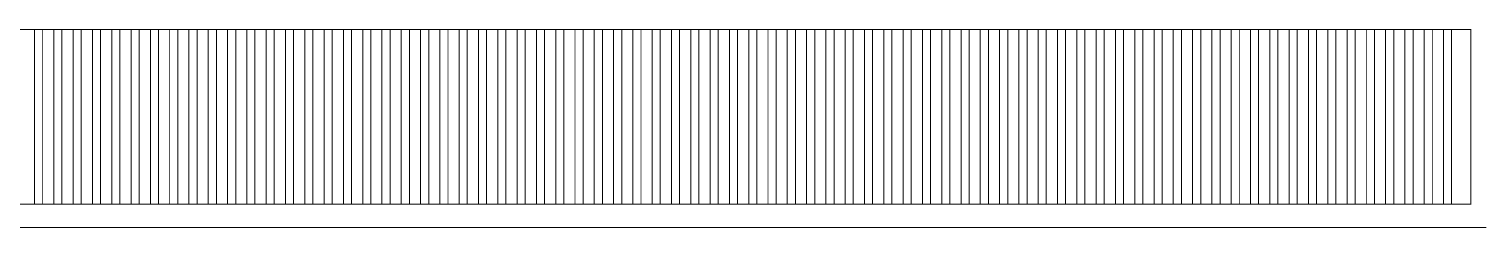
# Model space of a CAD drawing. Header units: millimetres. Extents: x 25.4 to 95, y 25.4 to 75.4.
# Drawn here: x 44.08 to 62.84, y 25.4 to 27.97 of the extents above; entities that cross this region are included whole.
import ezdxf

# ---------------------------------------------------------------- set-up
doc = ezdxf.new("R2010")
doc.units = ezdxf.units.MM
for name, color, linetype in [('Mechanical14', 56, 'Continuous'), ('Mechanical15', 56, 'Continuous'), ('Mechanical5', 56, 'Continuous')]:
    doc.layers.add(name, color=color, linetype=linetype)

msp = doc.modelspace()

# ---------------------------------------------------------------- linework, layer by layer
at = {"layer": 'Mechanical14', "const_width": 0.0127}
for points in [[(44.148, 25.704), (44.148, 27.964)], [(44.148, 27.964), (44.503, 27.964)], [(44.503, 25.704), (44.503, 27.964)], [(44.648, 25.704), (44.648, 27.964)], [(44.648, 27.964), (45.003, 27.964)], [(45.003, 25.704), (45.003, 27.964)], [(45.148, 25.704), (45.148, 27.964)], [(45.148, 27.964), (45.503, 27.964)], [(45.503, 25.704), (45.503, 27.964)], [(45.648, 25.704), (45.648, 27.964)], [(45.648, 27.964), (46.003, 27.964)], [(46.003, 25.704), (46.003, 27.964)], [(46.148, 25.704), (46.148, 27.964)], [(46.148, 27.964), (46.503, 27.964)], [(46.503, 25.704), (46.503, 27.964)], [(46.648, 25.704), (46.648, 27.964)], [(46.648, 27.964), (47.003, 27.964)], [(47.003, 25.704), (47.003, 27.964)], [(47.148, 25.704), (47.148, 27.964)], [(47.148, 27.964), (47.503, 27.964)], [(47.503, 25.704), (47.503, 27.964)], [(47.648, 25.704), (47.648, 27.964)], [(47.648, 27.964), (48.003, 27.964)], [(48.003, 25.704), (48.003, 27.964)], [(48.148, 25.704), (48.148, 27.964)], [(48.148, 27.964), (48.503, 27.964)], [(48.503, 25.704), (48.503, 27.964)], [(48.648, 25.704), (48.648, 27.964)], [(48.648, 27.964), (49.003, 27.964)], [(49.003, 25.704), (49.003, 27.964)], [(49.148, 25.704), (49.148, 27.964)], [(49.148, 27.964), (49.503, 27.964)], [(49.503, 25.704), (49.503, 27.964)], [(49.648, 25.704), (49.648, 27.964)], [(49.648, 27.964), (50.003, 27.964)], [(50.003, 25.704), (50.003, 27.964)], [(50.148, 25.704), (50.148, 27.964)], [(50.148, 27.964), (50.503, 27.964)], [(50.503, 25.704), (50.503, 27.964)], [(50.648, 25.704), (50.648, 27.964)], [(50.648, 27.964), (51.003, 27.964)], [(51.003, 25.704), (51.003, 27.964)], [(51.148, 25.704), (51.148, 27.964)], [(51.148, 27.964), (51.503, 27.964)], [(51.503, 25.704), (51.503, 27.964)], [(51.648, 25.704), (51.648, 27.964)], [(51.648, 27.964), (52.003, 27.964)], [(52.003, 25.704), (52.003, 27.964)], [(52.148, 25.704), (52.148, 27.964)], [(52.148, 27.964), (52.503, 27.964)], [(52.503, 25.704), (52.503, 27.964)], [(52.648, 25.704), (52.648, 27.964)], [(52.648, 27.964), (53.003, 27.964)], [(53.003, 25.704), (53.003, 27.964)], [(53.148, 25.704), (53.148, 27.964)], [(53.148, 27.964), (53.503, 27.964)], [(53.503, 25.704), (53.503, 27.964)], [(53.648, 25.704), (53.648, 27.964)], [(53.648, 27.964), (54.003, 27.964)], [(54.003, 25.704), (54.003, 27.964)], [(54.148, 25.704), (54.148, 27.964)], [(54.148, 27.964), (54.503, 27.964)], [(54.503, 25.704), (54.503, 27.964)], [(54.648, 25.704), (54.648, 27.964)], [(54.648, 27.964), (55.003, 27.964)], [(55.003, 25.704), (55.003, 27.964)], [(55.148, 25.704), (55.148, 27.964)], [(55.148, 27.964), (55.503, 27.964)], [(55.503, 25.704), (55.503, 27.964)], [(55.648, 25.704), (55.648, 27.964)], [(55.648, 27.964), (56.003, 27.964)], [(56.003, 25.704), (56.003, 27.964)], [(56.148, 25.704), (56.148, 27.964)], [(56.148, 27.964), (56.503, 27.964)], [(56.503, 25.704), (56.503, 27.964)], [(56.648, 25.704), (56.648, 27.964)], [(56.648, 27.964), (57.003, 27.964)], [(57.003, 25.704), (57.003, 27.964)], [(57.148, 25.704), (57.148, 27.964)], [(57.148, 27.964), (57.503, 27.964)], [(57.503, 25.704), (57.503, 27.964)], [(57.648, 25.704), (57.648, 27.964)], [(57.648, 27.964), (58.003, 27.964)], [(58.003, 25.704), (58.003, 27.964)], [(58.148, 25.704), (58.148, 27.964)], [(58.148, 27.964), (58.503, 27.964)], [(58.503, 25.704), (58.503, 27.964)], [(58.648, 25.704), (58.648, 27.964)], [(58.648, 27.964), (59.003, 27.964)], [(59.003, 25.704), (59.003, 27.964)], [(59.148, 25.704), (59.148, 27.964)], [(59.148, 27.964), (59.503, 27.964)], [(59.503, 25.704), (59.503, 27.964)], [(59.648, 25.704), (59.648, 27.964)], [(59.648, 27.964), (60.003, 27.964)], [(60.003, 25.704), (60.003, 27.964)], [(60.148, 25.704), (60.148, 27.964)], [(60.148, 27.964), (60.503, 27.964)], [(60.503, 25.704), (60.503, 27.964)], [(60.648, 25.704), (60.648, 27.964)], [(60.648, 27.964), (61.003, 27.964)], [(61.003, 25.704), (61.003, 27.964)], [(61.148, 25.704), (61.148, 27.964)], [(61.148, 27.964), (61.503, 27.964)], [(61.503, 25.704), (61.503, 27.964)], [(61.648, 25.704), (61.648, 27.964)], [(61.648, 27.964), (62.003, 27.964)], [(62.003, 25.704), (62.003, 27.964)], [(62.148, 25.704), (62.148, 27.964)], [(62.148, 27.964), (62.503, 27.964)], [(62.503, 25.704), (62.503, 27.964)], [(44.148, 25.704), (44.503, 25.704)], [(44.648, 25.704), (45.003, 25.704)], [(45.148, 25.704), (45.503, 25.704)], [(45.648, 25.704), (46.003, 25.704)], [(46.148, 25.704), (46.503, 25.704)], [(46.648, 25.704), (47.003, 25.704)], [(47.148, 25.704), (47.503, 25.704)], [(47.648, 25.704), (48.003, 25.704)], [(48.148, 25.704), (48.503, 25.704)], [(48.648, 25.704), (49.003, 25.704)], [(49.148, 25.704), (49.503, 25.704)], [(49.648, 25.704), (50.003, 25.704)], [(50.148, 25.704), (50.503, 25.704)], [(50.648, 25.704), (51.003, 25.704)], [(51.148, 25.704), (51.503, 25.704)], [(51.648, 25.704), (52.003, 25.704)], [(52.148, 25.704), (52.503, 25.704)], [(52.648, 25.704), (53.003, 25.704)], [(53.148, 25.704), (53.503, 25.704)], [(53.648, 25.704), (54.003, 25.704)], [(54.148, 25.704), (54.503, 25.704)], [(54.648, 25.704), (55.003, 25.704)], [(55.148, 25.704), (55.503, 25.704)], [(55.648, 25.704), (56.003, 25.704)], [(56.148, 25.704), (56.503, 25.704)], [(56.648, 25.704), (57.003, 25.704)], [(57.148, 25.704), (57.503, 25.704)], [(57.648, 25.704), (58.003, 25.704)], [(58.148, 25.704), (58.503, 25.704)], [(58.648, 25.704), (59.003, 25.704)], [(59.148, 25.704), (59.503, 25.704)], [(59.648, 25.704), (60.003, 25.704)], [(60.148, 25.704), (60.503, 25.704)], [(60.648, 25.704), (61.003, 25.704)], [(61.148, 25.704), (61.503, 25.704)], [(61.648, 25.704), (62.003, 25.704)], [(62.148, 25.704), (62.503, 25.704)]]:
    msp.add_lwpolyline(points, dxfattribs=at)
at = {"layer": 'Mechanical14', "const_width": 0.00635}
for points in [[(44.145, 27.964, 1), (44.151, 27.964, 1)], [(44.145, 27.964, 1), (44.151, 27.964, 1)], [(44.5, 27.964, 1), (44.507, 27.964, 1)], [(44.5, 27.964, 1), (44.507, 27.964, 1)], [(44.645, 27.964, 1), (44.651, 27.964, 1)], [(44.645, 27.964, 1), (44.651, 27.964, 1)], [(45, 27.964, 1), (45.007, 27.964, 1)], [(45, 27.964, 1), (45.007, 27.964, 1)], [(45.145, 27.964, 1), (45.151, 27.964, 1)], [(45.145, 27.964, 1), (45.151, 27.964, 1)], [(45.5, 27.964, 1), (45.507, 27.964, 1)], [(45.5, 27.964, 1), (45.507, 27.964, 1)], [(45.645, 27.964, 1), (45.651, 27.964, 1)], [(45.645, 27.964, 1), (45.651, 27.964, 1)], [(46, 27.964, 1), (46.007, 27.964, 1)], [(46, 27.964, 1), (46.007, 27.964, 1)], [(46.145, 27.964, 1), (46.151, 27.964, 1)], [(46.145, 27.964, 1), (46.151, 27.964, 1)], [(46.5, 27.964, 1), (46.507, 27.964, 1)], [(46.5, 27.964, 1), (46.507, 27.964, 1)], [(46.645, 27.964, 1), (46.651, 27.964, 1)], [(46.645, 27.964, 1), (46.651, 27.964, 1)], [(47, 27.964, 1), (47.007, 27.964, 1)], [(47, 27.964, 1), (47.007, 27.964, 1)], [(47.145, 27.964, 1), (47.151, 27.964, 1)], [(47.145, 27.964, 1), (47.151, 27.964, 1)], [(47.5, 27.964, 1), (47.507, 27.964, 1)], [(47.5, 27.964, 1), (47.507, 27.964, 1)], [(47.645, 27.964, 1), (47.651, 27.964, 1)], [(47.645, 27.964, 1), (47.651, 27.964, 1)], [(48, 27.964, 1), (48.007, 27.964, 1)], [(48, 27.964, 1), (48.007, 27.964, 1)], [(48.145, 27.964, 1), (48.151, 27.964, 1)], [(48.145, 27.964, 1), (48.151, 27.964, 1)], [(48.5, 27.964, 1), (48.507, 27.964, 1)], [(48.5, 27.964, 1), (48.507, 27.964, 1)], [(48.645, 27.964, 1), (48.651, 27.964, 1)], [(48.645, 27.964, 1), (48.651, 27.964, 1)], [(49, 27.964, 1), (49.007, 27.964, 1)], [(49, 27.964, 1), (49.007, 27.964, 1)], [(49.145, 27.964, 1), (49.151, 27.964, 1)], [(49.145, 27.964, 1), (49.151, 27.964, 1)], [(49.5, 27.964, 1), (49.507, 27.964, 1)], [(49.5, 27.964, 1), (49.507, 27.964, 1)], [(49.645, 27.964, 1), (49.651, 27.964, 1)], [(49.645, 27.964, 1), (49.651, 27.964, 1)], [(50, 27.964, 1), (50.007, 27.964, 1)], [(50, 27.964, 1), (50.007, 27.964, 1)], [(50.145, 27.964, 1), (50.151, 27.964, 1)], [(50.145, 27.964, 1), (50.151, 27.964, 1)], [(50.5, 27.964, 1), (50.507, 27.964, 1)], [(50.5, 27.964, 1), (50.507, 27.964, 1)], [(50.645, 27.964, 1), (50.651, 27.964, 1)], [(50.645, 27.964, 1), (50.651, 27.964, 1)], [(51, 27.964, 1), (51.007, 27.964, 1)], [(51, 27.964, 1), (51.007, 27.964, 1)], [(51.145, 27.964, 1), (51.151, 27.964, 1)], [(51.145, 27.964, 1), (51.151, 27.964, 1)], [(51.5, 27.964, 1), (51.507, 27.964, 1)], [(51.5, 27.964, 1), (51.507, 27.964, 1)], [(51.645, 27.964, 1), (51.651, 27.964, 1)], [(51.645, 27.964, 1), (51.651, 27.964, 1)], [(52, 27.964, 1), (52.007, 27.964, 1)], [(52, 27.964, 1), (52.007, 27.964, 1)], [(52.145, 27.964, 1), (52.151, 27.964, 1)], [(52.145, 27.964, 1), (52.151, 27.964, 1)], [(52.5, 27.964, 1), (52.507, 27.964, 1)], [(52.5, 27.964, 1), (52.507, 27.964, 1)], [(52.645, 27.964, 1), (52.651, 27.964, 1)], [(52.645, 27.964, 1), (52.651, 27.964, 1)], [(53, 27.964, 1), (53.007, 27.964, 1)], [(53, 27.964, 1), (53.007, 27.964, 1)], [(53.145, 27.964, 1), (53.151, 27.964, 1)], [(53.145, 27.964, 1), (53.151, 27.964, 1)], [(53.5, 27.964, 1), (53.507, 27.964, 1)], [(53.5, 27.964, 1), (53.507, 27.964, 1)], [(53.645, 27.964, 1), (53.651, 27.964, 1)], [(53.645, 27.964, 1), (53.651, 27.964, 1)], [(54, 27.964, 1), (54.007, 27.964, 1)], [(54, 27.964, 1), (54.007, 27.964, 1)], [(54.145, 27.964, 1), (54.151, 27.964, 1)], [(54.145, 27.964, 1), (54.151, 27.964, 1)], [(54.5, 27.964, 1), (54.507, 27.964, 1)], [(54.5, 27.964, 1), (54.507, 27.964, 1)], [(54.645, 27.964, 1), (54.651, 27.964, 1)], [(54.645, 27.964, 1), (54.651, 27.964, 1)], [(55, 27.964, 1), (55.007, 27.964, 1)], [(55, 27.964, 1), (55.007, 27.964, 1)], [(55.145, 27.964, 1), (55.151, 27.964, 1)], [(55.145, 27.964, 1), (55.151, 27.964, 1)], [(55.5, 27.964, 1), (55.507, 27.964, 1)], [(55.5, 27.964, 1), (55.507, 27.964, 1)], [(55.645, 27.964, 1), (55.651, 27.964, 1)], [(55.645, 27.964, 1), (55.651, 27.964, 1)], [(56, 27.964, 1), (56.007, 27.964, 1)], [(56, 27.964, 1), (56.007, 27.964, 1)], [(56.145, 27.964, 1), (56.151, 27.964, 1)], [(56.145, 27.964, 1), (56.151, 27.964, 1)], [(56.5, 27.964, 1), (56.507, 27.964, 1)], [(56.5, 27.964, 1), (56.507, 27.964, 1)], [(56.645, 27.964, 1), (56.651, 27.964, 1)], [(56.645, 27.964, 1), (56.651, 27.964, 1)], [(57, 27.964, 1), (57.007, 27.964, 1)], [(57, 27.964, 1), (57.007, 27.964, 1)], [(57.145, 27.964, 1), (57.151, 27.964, 1)], [(57.145, 27.964, 1), (57.151, 27.964, 1)], [(57.5, 27.964, 1), (57.507, 27.964, 1)], [(57.5, 27.964, 1), (57.507, 27.964, 1)], [(57.645, 27.964, 1), (57.651, 27.964, 1)], [(57.645, 27.964, 1), (57.651, 27.964, 1)], [(58, 27.964, 1), (58.007, 27.964, 1)], [(58, 27.964, 1), (58.007, 27.964, 1)], [(58.145, 27.964, 1), (58.151, 27.964, 1)], [(58.145, 27.964, 1), (58.151, 27.964, 1)], [(58.5, 27.964, 1), (58.507, 27.964, 1)], [(58.5, 27.964, 1), (58.507, 27.964, 1)], [(58.645, 27.964, 1), (58.651, 27.964, 1)], [(58.645, 27.964, 1), (58.651, 27.964, 1)], [(59, 27.964, 1), (59.007, 27.964, 1)], [(59, 27.964, 1), (59.007, 27.964, 1)], [(59.145, 27.964, 1), (59.151, 27.964, 1)], [(59.145, 27.964, 1), (59.151, 27.964, 1)], [(59.5, 27.964, 1), (59.507, 27.964, 1)], [(59.5, 27.964, 1), (59.507, 27.964, 1)], [(59.645, 27.964, 1), (59.651, 27.964, 1)], [(59.645, 27.964, 1), (59.651, 27.964, 1)], [(60, 27.964, 1), (60.007, 27.964, 1)], [(60, 27.964, 1), (60.007, 27.964, 1)], [(60.145, 27.964, 1), (60.151, 27.964, 1)], [(60.145, 27.964, 1), (60.151, 27.964, 1)], [(60.5, 27.964, 1), (60.507, 27.964, 1)], [(60.5, 27.964, 1), (60.507, 27.964, 1)], [(60.645, 27.964, 1), (60.651, 27.964, 1)], [(60.645, 27.964, 1), (60.651, 27.964, 1)], [(61, 27.964, 1), (61.007, 27.964, 1)], [(61, 27.964, 1), (61.007, 27.964, 1)], [(61.145, 27.964, 1), (61.151, 27.964, 1)], [(61.145, 27.964, 1), (61.151, 27.964, 1)], [(61.5, 27.964, 1), (61.507, 27.964, 1)], [(61.5, 27.964, 1), (61.507, 27.964, 1)], [(61.645, 27.964, 1), (61.651, 27.964, 1)], [(61.645, 27.964, 1), (61.651, 27.964, 1)], [(62, 27.964, 1), (62.007, 27.964, 1)], [(62, 27.964, 1), (62.007, 27.964, 1)], [(62.145, 27.964, 1), (62.151, 27.964, 1)], [(62.145, 27.964, 1), (62.151, 27.964, 1)], [(62.5, 27.964, 1), (62.507, 27.964, 1)], [(62.5, 27.964, 1), (62.507, 27.964, 1)], [(44.145, 25.704, 1), (44.151, 25.704, 1)], [(44.145, 25.704, 1), (44.151, 25.704, 1)], [(44.5, 25.704, 1), (44.507, 25.704, 1)], [(44.5, 25.704, 1), (44.507, 25.704, 1)], [(44.645, 25.704, 1), (44.651, 25.704, 1)], [(44.645, 25.704, 1), (44.651, 25.704, 1)], [(45, 25.704, 1), (45.007, 25.704, 1)], [(45, 25.704, 1), (45.007, 25.704, 1)], [(45.145, 25.704, 1), (45.151, 25.704, 1)], [(45.145, 25.704, 1), (45.151, 25.704, 1)], [(45.5, 25.704, 1), (45.507, 25.704, 1)], [(45.5, 25.704, 1), (45.507, 25.704, 1)], [(45.645, 25.704, 1), (45.651, 25.704, 1)], [(45.645, 25.704, 1), (45.651, 25.704, 1)], [(46, 25.704, 1), (46.007, 25.704, 1)], [(46, 25.704, 1), (46.007, 25.704, 1)], [(46.145, 25.704, 1), (46.151, 25.704, 1)], [(46.145, 25.704, 1), (46.151, 25.704, 1)], [(46.5, 25.704, 1), (46.507, 25.704, 1)], [(46.5, 25.704, 1), (46.507, 25.704, 1)], [(46.645, 25.704, 1), (46.651, 25.704, 1)], [(46.645, 25.704, 1), (46.651, 25.704, 1)], [(47, 25.704, 1), (47.007, 25.704, 1)], [(47, 25.704, 1), (47.007, 25.704, 1)], [(47.145, 25.704, 1), (47.151, 25.704, 1)], [(47.145, 25.704, 1), (47.151, 25.704, 1)], [(47.5, 25.704, 1), (47.507, 25.704, 1)], [(47.5, 25.704, 1), (47.507, 25.704, 1)], [(47.645, 25.704, 1), (47.651, 25.704, 1)], [(47.645, 25.704, 1), (47.651, 25.704, 1)], [(48, 25.704, 1), (48.007, 25.704, 1)], [(48, 25.704, 1), (48.007, 25.704, 1)], [(48.145, 25.704, 1), (48.151, 25.704, 1)], [(48.145, 25.704, 1), (48.151, 25.704, 1)], [(48.5, 25.704, 1), (48.507, 25.704, 1)], [(48.5, 25.704, 1), (48.507, 25.704, 1)], [(48.645, 25.704, 1), (48.651, 25.704, 1)], [(48.645, 25.704, 1), (48.651, 25.704, 1)], [(49, 25.704, 1), (49.007, 25.704, 1)], [(49, 25.704, 1), (49.007, 25.704, 1)], [(49.145, 25.704, 1), (49.151, 25.704, 1)], [(49.145, 25.704, 1), (49.151, 25.704, 1)], [(49.5, 25.704, 1), (49.507, 25.704, 1)], [(49.5, 25.704, 1), (49.507, 25.704, 1)], [(49.645, 25.704, 1), (49.651, 25.704, 1)], [(49.645, 25.704, 1), (49.651, 25.704, 1)], [(50, 25.704, 1), (50.007, 25.704, 1)], [(50, 25.704, 1), (50.007, 25.704, 1)], [(50.145, 25.704, 1), (50.151, 25.704, 1)], [(50.145, 25.704, 1), (50.151, 25.704, 1)], [(50.5, 25.704, 1), (50.507, 25.704, 1)], [(50.5, 25.704, 1), (50.507, 25.704, 1)], [(50.645, 25.704, 1), (50.651, 25.704, 1)], [(50.645, 25.704, 1), (50.651, 25.704, 1)], [(51, 25.704, 1), (51.007, 25.704, 1)], [(51, 25.704, 1), (51.007, 25.704, 1)], [(51.145, 25.704, 1), (51.151, 25.704, 1)], [(51.145, 25.704, 1), (51.151, 25.704, 1)], [(51.5, 25.704, 1), (51.507, 25.704, 1)], [(51.5, 25.704, 1), (51.507, 25.704, 1)], [(51.645, 25.704, 1), (51.651, 25.704, 1)], [(51.645, 25.704, 1), (51.651, 25.704, 1)], [(52, 25.704, 1), (52.007, 25.704, 1)], [(52, 25.704, 1), (52.007, 25.704, 1)], [(52.145, 25.704, 1), (52.151, 25.704, 1)], [(52.145, 25.704, 1), (52.151, 25.704, 1)], [(52.5, 25.704, 1), (52.507, 25.704, 1)], [(52.5, 25.704, 1), (52.507, 25.704, 1)], [(52.645, 25.704, 1), (52.651, 25.704, 1)], [(52.645, 25.704, 1), (52.651, 25.704, 1)], [(53, 25.704, 1), (53.007, 25.704, 1)], [(53, 25.704, 1), (53.007, 25.704, 1)], [(53.145, 25.704, 1), (53.151, 25.704, 1)], [(53.145, 25.704, 1), (53.151, 25.704, 1)], [(53.5, 25.704, 1), (53.507, 25.704, 1)], [(53.5, 25.704, 1), (53.507, 25.704, 1)], [(53.645, 25.704, 1), (53.651, 25.704, 1)], [(53.645, 25.704, 1), (53.651, 25.704, 1)], [(54, 25.704, 1), (54.007, 25.704, 1)], [(54, 25.704, 1), (54.007, 25.704, 1)], [(54.145, 25.704, 1), (54.151, 25.704, 1)], [(54.145, 25.704, 1), (54.151, 25.704, 1)], [(54.5, 25.704, 1), (54.507, 25.704, 1)], [(54.5, 25.704, 1), (54.507, 25.704, 1)], [(54.645, 25.704, 1), (54.651, 25.704, 1)], [(54.645, 25.704, 1), (54.651, 25.704, 1)], [(55, 25.704, 1), (55.007, 25.704, 1)], [(55, 25.704, 1), (55.007, 25.704, 1)], [(55.145, 25.704, 1), (55.151, 25.704, 1)], [(55.145, 25.704, 1), (55.151, 25.704, 1)], [(55.5, 25.704, 1), (55.507, 25.704, 1)], [(55.5, 25.704, 1), (55.507, 25.704, 1)], [(55.645, 25.704, 1), (55.651, 25.704, 1)], [(55.645, 25.704, 1), (55.651, 25.704, 1)], [(56, 25.704, 1), (56.007, 25.704, 1)], [(56, 25.704, 1), (56.007, 25.704, 1)], [(56.145, 25.704, 1), (56.151, 25.704, 1)], [(56.145, 25.704, 1), (56.151, 25.704, 1)], [(56.5, 25.704, 1), (56.507, 25.704, 1)], [(56.5, 25.704, 1), (56.507, 25.704, 1)], [(56.645, 25.704, 1), (56.651, 25.704, 1)], [(56.645, 25.704, 1), (56.651, 25.704, 1)], [(57, 25.704, 1), (57.007, 25.704, 1)], [(57, 25.704, 1), (57.007, 25.704, 1)], [(57.145, 25.704, 1), (57.151, 25.704, 1)], [(57.145, 25.704, 1), (57.151, 25.704, 1)], [(57.5, 25.704, 1), (57.507, 25.704, 1)], [(57.5, 25.704, 1), (57.507, 25.704, 1)], [(57.645, 25.704, 1), (57.651, 25.704, 1)], [(57.645, 25.704, 1), (57.651, 25.704, 1)], [(58, 25.704, 1), (58.007, 25.704, 1)], [(58, 25.704, 1), (58.007, 25.704, 1)], [(58.145, 25.704, 1), (58.151, 25.704, 1)], [(58.145, 25.704, 1), (58.151, 25.704, 1)], [(58.5, 25.704, 1), (58.507, 25.704, 1)], [(58.5, 25.704, 1), (58.507, 25.704, 1)], [(58.645, 25.704, 1), (58.651, 25.704, 1)], [(58.645, 25.704, 1), (58.651, 25.704, 1)], [(59, 25.704, 1), (59.007, 25.704, 1)], [(59, 25.704, 1), (59.007, 25.704, 1)], [(59.145, 25.704, 1), (59.151, 25.704, 1)], [(59.145, 25.704, 1), (59.151, 25.704, 1)], [(59.5, 25.704, 1), (59.507, 25.704, 1)], [(59.5, 25.704, 1), (59.507, 25.704, 1)], [(59.645, 25.704, 1), (59.651, 25.704, 1)], [(59.645, 25.704, 1), (59.651, 25.704, 1)], [(60, 25.704, 1), (60.007, 25.704, 1)], [(60, 25.704, 1), (60.007, 25.704, 1)], [(60.145, 25.704, 1), (60.151, 25.704, 1)], [(60.145, 25.704, 1), (60.151, 25.704, 1)], [(60.5, 25.704, 1), (60.507, 25.704, 1)], [(60.5, 25.704, 1), (60.507, 25.704, 1)], [(60.645, 25.704, 1), (60.651, 25.704, 1)], [(60.645, 25.704, 1), (60.651, 25.704, 1)], [(61, 25.704, 1), (61.007, 25.704, 1)], [(61, 25.704, 1), (61.007, 25.704, 1)], [(61.145, 25.704, 1), (61.151, 25.704, 1)], [(61.145, 25.704, 1), (61.151, 25.704, 1)], [(61.5, 25.704, 1), (61.507, 25.704, 1)], [(61.5, 25.704, 1), (61.507, 25.704, 1)], [(61.645, 25.704, 1), (61.651, 25.704, 1)], [(61.645, 25.704, 1), (61.651, 25.704, 1)], [(62, 25.704, 1), (62.007, 25.704, 1)], [(62, 25.704, 1), (62.007, 25.704, 1)], [(62.145, 25.704, 1), (62.151, 25.704, 1)], [(62.145, 25.704, 1), (62.151, 25.704, 1)], [(62.5, 25.704, 1), (62.507, 25.704, 1)], [(62.5, 25.704, 1), (62.507, 25.704, 1)]]:
    msp.add_lwpolyline(points, format="xyb", close=True, dxfattribs=at)
at = {"layer": 'Mechanical15', "const_width": 0.0127}
for points in [[(43.898, 27.964), (44.253, 27.964)], [(44.253, 25.704), (44.253, 27.964)], [(44.398, 27.964), (44.753, 27.964)], [(44.398, 25.704), (44.398, 27.964)], [(44.753, 25.704), (44.753, 27.964)], [(44.898, 27.964), (45.253, 27.964)], [(44.898, 25.704), (44.898, 27.964)], [(45.253, 25.704), (45.253, 27.964)], [(45.398, 27.964), (45.753, 27.964)], [(45.398, 25.704), (45.398, 27.964)], [(45.753, 25.704), (45.753, 27.964)], [(45.898, 27.964), (46.253, 27.964)], [(45.898, 25.704), (45.898, 27.964)], [(46.253, 25.704), (46.253, 27.964)], [(46.398, 27.964), (46.753, 27.964)], [(46.398, 25.704), (46.398, 27.964)], [(46.753, 25.704), (46.753, 27.964)], [(46.898, 27.964), (47.253, 27.964)], [(46.898, 25.704), (46.898, 27.964)], [(47.253, 25.704), (47.253, 27.964)], [(47.398, 27.964), (47.753, 27.964)], [(47.398, 25.704), (47.398, 27.964)], [(47.753, 25.704), (47.753, 27.964)], [(47.898, 27.964), (48.253, 27.964)], [(47.898, 25.704), (47.898, 27.964)], [(48.253, 25.704), (48.253, 27.964)], [(48.398, 27.964), (48.753, 27.964)], [(48.398, 25.704), (48.398, 27.964)], [(48.753, 25.704), (48.753, 27.964)], [(48.898, 27.964), (49.253, 27.964)], [(48.898, 25.704), (48.898, 27.964)], [(49.253, 25.704), (49.253, 27.964)], [(49.398, 27.964), (49.753, 27.964)], [(49.398, 25.704), (49.398, 27.964)], [(49.753, 25.704), (49.753, 27.964)], [(49.898, 27.964), (50.253, 27.964)], [(49.898, 25.704), (49.898, 27.964)], [(50.253, 25.704), (50.253, 27.964)], [(50.398, 27.964), (50.753, 27.964)], [(50.398, 25.704), (50.398, 27.964)], [(50.753, 25.704), (50.753, 27.964)], [(50.898, 27.964), (51.253, 27.964)], [(50.898, 25.704), (50.898, 27.964)], [(51.253, 25.704), (51.253, 27.964)], [(51.398, 27.964), (51.753, 27.964)], [(51.398, 25.704), (51.398, 27.964)], [(51.753, 25.704), (51.753, 27.964)], [(51.898, 27.964), (52.253, 27.964)], [(51.898, 25.704), (51.898, 27.964)], [(52.253, 25.704), (52.253, 27.964)], [(52.398, 27.964), (52.753, 27.964)], [(52.398, 25.704), (52.398, 27.964)], [(52.753, 25.704), (52.753, 27.964)], [(52.898, 27.964), (53.253, 27.964)], [(52.898, 25.704), (52.898, 27.964)], [(53.253, 25.704), (53.253, 27.964)], [(53.398, 27.964), (53.753, 27.964)], [(53.398, 25.704), (53.398, 27.964)], [(53.753, 25.704), (53.753, 27.964)], [(53.898, 27.964), (54.253, 27.964)], [(53.898, 25.704), (53.898, 27.964)], [(54.253, 25.704), (54.253, 27.964)], [(54.398, 27.964), (54.753, 27.964)], [(54.398, 25.704), (54.398, 27.964)], [(54.753, 25.704), (54.753, 27.964)], [(54.898, 27.964), (55.253, 27.964)], [(54.898, 25.704), (54.898, 27.964)], [(55.253, 25.704), (55.253, 27.964)], [(55.398, 27.964), (55.753, 27.964)], [(55.398, 25.704), (55.398, 27.964)], [(55.753, 25.704), (55.753, 27.964)], [(55.898, 27.964), (56.253, 27.964)], [(55.898, 25.704), (55.898, 27.964)], [(56.253, 25.704), (56.253, 27.964)], [(56.398, 27.964), (56.753, 27.964)], [(56.398, 25.704), (56.398, 27.964)], [(56.753, 25.704), (56.753, 27.964)], [(56.898, 27.964), (57.253, 27.964)], [(56.898, 25.704), (56.898, 27.964)], [(57.253, 25.704), (57.253, 27.964)], [(57.398, 27.964), (57.753, 27.964)], [(57.398, 25.704), (57.398, 27.964)], [(57.753, 25.704), (57.753, 27.964)], [(57.898, 27.964), (58.253, 27.964)], [(57.898, 25.704), (57.898, 27.964)], [(58.253, 25.704), (58.253, 27.964)], [(58.398, 27.964), (58.753, 27.964)], [(58.398, 25.704), (58.398, 27.964)], [(58.753, 25.704), (58.753, 27.964)], [(58.898, 27.964), (59.253, 27.964)], [(58.898, 25.704), (58.898, 27.964)], [(59.253, 25.704), (59.253, 27.964)], [(59.398, 27.964), (59.753, 27.964)], [(59.398, 25.704), (59.398, 27.964)], [(59.753, 25.704), (59.753, 27.964)], [(59.898, 27.964), (60.253, 27.964)], [(59.898, 25.704), (59.898, 27.964)], [(60.253, 25.704), (60.253, 27.964)], [(60.398, 27.964), (60.753, 27.964)], [(60.398, 25.704), (60.398, 27.964)], [(60.753, 25.704), (60.753, 27.964)], [(60.898, 27.964), (61.253, 27.964)], [(60.898, 25.704), (60.898, 27.964)], [(61.253, 25.704), (61.253, 27.964)], [(61.398, 27.964), (61.753, 27.964)], [(61.398, 25.704), (61.398, 27.964)], [(61.753, 25.704), (61.753, 27.964)], [(61.898, 27.964), (62.253, 27.964)], [(61.898, 25.704), (61.898, 27.964)], [(62.253, 25.704), (62.253, 27.964)], [(62.398, 27.964), (62.753, 27.964)], [(62.398, 25.704), (62.398, 27.964)], [(62.753, 25.704), (62.753, 27.964)], [(43.898, 25.704), (44.253, 25.704)], [(44.398, 25.704), (44.753, 25.704)], [(44.898, 25.704), (45.253, 25.704)], [(45.398, 25.704), (45.753, 25.704)], [(45.898, 25.704), (46.253, 25.704)], [(46.398, 25.704), (46.753, 25.704)], [(46.898, 25.704), (47.253, 25.704)], [(47.398, 25.704), (47.753, 25.704)], [(47.898, 25.704), (48.253, 25.704)], [(48.398, 25.704), (48.753, 25.704)], [(48.898, 25.704), (49.253, 25.704)], [(49.398, 25.704), (49.753, 25.704)], [(49.898, 25.704), (50.253, 25.704)], [(50.398, 25.704), (50.753, 25.704)], [(50.898, 25.704), (51.253, 25.704)], [(51.398, 25.704), (51.753, 25.704)], [(51.898, 25.704), (52.253, 25.704)], [(52.398, 25.704), (52.753, 25.704)], [(52.898, 25.704), (53.253, 25.704)], [(53.398, 25.704), (53.753, 25.704)], [(53.898, 25.704), (54.253, 25.704)], [(54.398, 25.704), (54.753, 25.704)], [(54.898, 25.704), (55.253, 25.704)], [(55.398, 25.704), (55.753, 25.704)], [(55.898, 25.704), (56.253, 25.704)], [(56.398, 25.704), (56.753, 25.704)], [(56.898, 25.704), (57.253, 25.704)], [(57.398, 25.704), (57.753, 25.704)], [(57.898, 25.704), (58.253, 25.704)], [(58.398, 25.704), (58.753, 25.704)], [(58.898, 25.704), (59.253, 25.704)], [(59.398, 25.704), (59.753, 25.704)], [(59.898, 25.704), (60.253, 25.704)], [(60.398, 25.704), (60.753, 25.704)], [(60.898, 25.704), (61.253, 25.704)], [(61.398, 25.704), (61.753, 25.704)], [(61.898, 25.704), (62.253, 25.704)], [(62.398, 25.704), (62.753, 25.704)]]:
    msp.add_lwpolyline(points, dxfattribs=at)
at = {"layer": 'Mechanical15', "const_width": 0.00635}
for points in [[(44.25, 27.964, 1), (44.257, 27.964, 1)], [(44.25, 27.964, 1), (44.257, 27.964, 1)], [(44.395, 27.964, 1), (44.401, 27.964, 1)], [(44.395, 27.964, 1), (44.401, 27.964, 1)], [(44.75, 27.964, 1), (44.757, 27.964, 1)], [(44.75, 27.964, 1), (44.757, 27.964, 1)], [(44.895, 27.964, 1), (44.901, 27.964, 1)], [(44.895, 27.964, 1), (44.901, 27.964, 1)], [(45.25, 27.964, 1), (45.257, 27.964, 1)], [(45.25, 27.964, 1), (45.257, 27.964, 1)], [(45.395, 27.964, 1), (45.401, 27.964, 1)], [(45.395, 27.964, 1), (45.401, 27.964, 1)], [(45.75, 27.964, 1), (45.757, 27.964, 1)], [(45.75, 27.964, 1), (45.757, 27.964, 1)], [(45.895, 27.964, 1), (45.901, 27.964, 1)], [(45.895, 27.964, 1), (45.901, 27.964, 1)], [(46.25, 27.964, 1), (46.257, 27.964, 1)], [(46.25, 27.964, 1), (46.257, 27.964, 1)], [(46.395, 27.964, 1), (46.401, 27.964, 1)], [(46.395, 27.964, 1), (46.401, 27.964, 1)], [(46.75, 27.964, 1), (46.757, 27.964, 1)], [(46.75, 27.964, 1), (46.757, 27.964, 1)], [(46.895, 27.964, 1), (46.901, 27.964, 1)], [(46.895, 27.964, 1), (46.901, 27.964, 1)], [(47.25, 27.964, 1), (47.257, 27.964, 1)], [(47.25, 27.964, 1), (47.257, 27.964, 1)], [(47.395, 27.964, 1), (47.401, 27.964, 1)], [(47.395, 27.964, 1), (47.401, 27.964, 1)], [(47.75, 27.964, 1), (47.757, 27.964, 1)], [(47.75, 27.964, 1), (47.757, 27.964, 1)], [(47.895, 27.964, 1), (47.901, 27.964, 1)], [(47.895, 27.964, 1), (47.901, 27.964, 1)], [(48.25, 27.964, 1), (48.257, 27.964, 1)], [(48.25, 27.964, 1), (48.257, 27.964, 1)], [(48.395, 27.964, 1), (48.401, 27.964, 1)], [(48.395, 27.964, 1), (48.401, 27.964, 1)], [(48.75, 27.964, 1), (48.757, 27.964, 1)], [(48.75, 27.964, 1), (48.757, 27.964, 1)], [(48.895, 27.964, 1), (48.901, 27.964, 1)], [(48.895, 27.964, 1), (48.901, 27.964, 1)], [(49.25, 27.964, 1), (49.257, 27.964, 1)], [(49.25, 27.964, 1), (49.257, 27.964, 1)], [(49.395, 27.964, 1), (49.401, 27.964, 1)], [(49.395, 27.964, 1), (49.401, 27.964, 1)], [(49.75, 27.964, 1), (49.757, 27.964, 1)], [(49.75, 27.964, 1), (49.757, 27.964, 1)], [(49.895, 27.964, 1), (49.901, 27.964, 1)], [(49.895, 27.964, 1), (49.901, 27.964, 1)], [(50.25, 27.964, 1), (50.257, 27.964, 1)], [(50.25, 27.964, 1), (50.257, 27.964, 1)], [(50.395, 27.964, 1), (50.401, 27.964, 1)], [(50.395, 27.964, 1), (50.401, 27.964, 1)], [(50.75, 27.964, 1), (50.757, 27.964, 1)], [(50.75, 27.964, 1), (50.757, 27.964, 1)], [(50.895, 27.964, 1), (50.901, 27.964, 1)], [(50.895, 27.964, 1), (50.901, 27.964, 1)], [(51.25, 27.964, 1), (51.257, 27.964, 1)], [(51.25, 27.964, 1), (51.257, 27.964, 1)], [(51.395, 27.964, 1), (51.401, 27.964, 1)], [(51.395, 27.964, 1), (51.401, 27.964, 1)], [(51.75, 27.964, 1), (51.757, 27.964, 1)], [(51.75, 27.964, 1), (51.757, 27.964, 1)], [(51.895, 27.964, 1), (51.901, 27.964, 1)], [(51.895, 27.964, 1), (51.901, 27.964, 1)], [(52.25, 27.964, 1), (52.257, 27.964, 1)], [(52.25, 27.964, 1), (52.257, 27.964, 1)], [(52.395, 27.964, 1), (52.401, 27.964, 1)], [(52.395, 27.964, 1), (52.401, 27.964, 1)], [(52.75, 27.964, 1), (52.757, 27.964, 1)], [(52.75, 27.964, 1), (52.757, 27.964, 1)], [(52.895, 27.964, 1), (52.901, 27.964, 1)], [(52.895, 27.964, 1), (52.901, 27.964, 1)], [(53.25, 27.964, 1), (53.257, 27.964, 1)], [(53.25, 27.964, 1), (53.257, 27.964, 1)], [(53.395, 27.964, 1), (53.401, 27.964, 1)], [(53.395, 27.964, 1), (53.401, 27.964, 1)], [(53.75, 27.964, 1), (53.757, 27.964, 1)], [(53.75, 27.964, 1), (53.757, 27.964, 1)], [(53.895, 27.964, 1), (53.901, 27.964, 1)], [(53.895, 27.964, 1), (53.901, 27.964, 1)], [(54.25, 27.964, 1), (54.257, 27.964, 1)], [(54.25, 27.964, 1), (54.257, 27.964, 1)], [(54.395, 27.964, 1), (54.401, 27.964, 1)], [(54.395, 27.964, 1), (54.401, 27.964, 1)], [(54.75, 27.964, 1), (54.757, 27.964, 1)], [(54.75, 27.964, 1), (54.757, 27.964, 1)], [(54.895, 27.964, 1), (54.901, 27.964, 1)], [(54.895, 27.964, 1), (54.901, 27.964, 1)], [(55.25, 27.964, 1), (55.257, 27.964, 1)], [(55.25, 27.964, 1), (55.257, 27.964, 1)], [(55.395, 27.964, 1), (55.401, 27.964, 1)], [(55.395, 27.964, 1), (55.401, 27.964, 1)], [(55.75, 27.964, 1), (55.757, 27.964, 1)], [(55.75, 27.964, 1), (55.757, 27.964, 1)], [(55.895, 27.964, 1), (55.901, 27.964, 1)], [(55.895, 27.964, 1), (55.901, 27.964, 1)], [(56.25, 27.964, 1), (56.257, 27.964, 1)], [(56.25, 27.964, 1), (56.257, 27.964, 1)], [(56.395, 27.964, 1), (56.401, 27.964, 1)], [(56.395, 27.964, 1), (56.401, 27.964, 1)], [(56.75, 27.964, 1), (56.757, 27.964, 1)], [(56.75, 27.964, 1), (56.757, 27.964, 1)], [(56.895, 27.964, 1), (56.901, 27.964, 1)], [(56.895, 27.964, 1), (56.901, 27.964, 1)], [(57.25, 27.964, 1), (57.257, 27.964, 1)], [(57.25, 27.964, 1), (57.257, 27.964, 1)], [(57.395, 27.964, 1), (57.401, 27.964, 1)], [(57.395, 27.964, 1), (57.401, 27.964, 1)], [(57.75, 27.964, 1), (57.757, 27.964, 1)], [(57.75, 27.964, 1), (57.757, 27.964, 1)], [(57.895, 27.964, 1), (57.901, 27.964, 1)], [(57.895, 27.964, 1), (57.901, 27.964, 1)], [(58.25, 27.964, 1), (58.257, 27.964, 1)], [(58.25, 27.964, 1), (58.257, 27.964, 1)], [(58.395, 27.964, 1), (58.401, 27.964, 1)], [(58.395, 27.964, 1), (58.401, 27.964, 1)], [(58.75, 27.964, 1), (58.757, 27.964, 1)], [(58.75, 27.964, 1), (58.757, 27.964, 1)], [(58.895, 27.964, 1), (58.901, 27.964, 1)], [(58.895, 27.964, 1), (58.901, 27.964, 1)], [(59.25, 27.964, 1), (59.257, 27.964, 1)], [(59.25, 27.964, 1), (59.257, 27.964, 1)], [(59.395, 27.964, 1), (59.401, 27.964, 1)], [(59.395, 27.964, 1), (59.401, 27.964, 1)], [(59.75, 27.964, 1), (59.757, 27.964, 1)], [(59.75, 27.964, 1), (59.757, 27.964, 1)], [(59.895, 27.964, 1), (59.901, 27.964, 1)], [(59.895, 27.964, 1), (59.901, 27.964, 1)], [(60.25, 27.964, 1), (60.257, 27.964, 1)], [(60.25, 27.964, 1), (60.257, 27.964, 1)], [(60.395, 27.964, 1), (60.401, 27.964, 1)], [(60.395, 27.964, 1), (60.401, 27.964, 1)], [(60.75, 27.964, 1), (60.757, 27.964, 1)], [(60.75, 27.964, 1), (60.757, 27.964, 1)], [(60.895, 27.964, 1), (60.901, 27.964, 1)], [(60.895, 27.964, 1), (60.901, 27.964, 1)], [(61.25, 27.964, 1), (61.257, 27.964, 1)], [(61.25, 27.964, 1), (61.257, 27.964, 1)], [(61.395, 27.964, 1), (61.401, 27.964, 1)], [(61.395, 27.964, 1), (61.401, 27.964, 1)], [(61.75, 27.964, 1), (61.757, 27.964, 1)], [(61.75, 27.964, 1), (61.757, 27.964, 1)], [(61.895, 27.964, 1), (61.901, 27.964, 1)], [(61.895, 27.964, 1), (61.901, 27.964, 1)], [(62.25, 27.964, 1), (62.257, 27.964, 1)], [(62.25, 27.964, 1), (62.257, 27.964, 1)], [(62.395, 27.964, 1), (62.401, 27.964, 1)], [(62.395, 27.964, 1), (62.401, 27.964, 1)], [(62.75, 27.964, 1), (62.757, 27.964, 1)], [(62.75, 27.964, 1), (62.757, 27.964, 1)], [(44.25, 25.704, 1), (44.257, 25.704, 1)], [(44.25, 25.704, 1), (44.257, 25.704, 1)], [(44.395, 25.704, 1), (44.401, 25.704, 1)], [(44.395, 25.704, 1), (44.401, 25.704, 1)], [(44.75, 25.704, 1), (44.757, 25.704, 1)], [(44.75, 25.704, 1), (44.757, 25.704, 1)], [(44.895, 25.704, 1), (44.901, 25.704, 1)], [(44.895, 25.704, 1), (44.901, 25.704, 1)], [(45.25, 25.704, 1), (45.257, 25.704, 1)], [(45.25, 25.704, 1), (45.257, 25.704, 1)], [(45.395, 25.704, 1), (45.401, 25.704, 1)], [(45.395, 25.704, 1), (45.401, 25.704, 1)], [(45.75, 25.704, 1), (45.757, 25.704, 1)], [(45.75, 25.704, 1), (45.757, 25.704, 1)], [(45.895, 25.704, 1), (45.901, 25.704, 1)], [(45.895, 25.704, 1), (45.901, 25.704, 1)], [(46.25, 25.704, 1), (46.257, 25.704, 1)], [(46.25, 25.704, 1), (46.257, 25.704, 1)], [(46.395, 25.704, 1), (46.401, 25.704, 1)], [(46.395, 25.704, 1), (46.401, 25.704, 1)], [(46.75, 25.704, 1), (46.757, 25.704, 1)], [(46.75, 25.704, 1), (46.757, 25.704, 1)], [(46.895, 25.704, 1), (46.901, 25.704, 1)], [(46.895, 25.704, 1), (46.901, 25.704, 1)], [(47.25, 25.704, 1), (47.257, 25.704, 1)], [(47.25, 25.704, 1), (47.257, 25.704, 1)], [(47.395, 25.704, 1), (47.401, 25.704, 1)], [(47.395, 25.704, 1), (47.401, 25.704, 1)], [(47.75, 25.704, 1), (47.757, 25.704, 1)], [(47.75, 25.704, 1), (47.757, 25.704, 1)], [(47.895, 25.704, 1), (47.901, 25.704, 1)], [(47.895, 25.704, 1), (47.901, 25.704, 1)], [(48.25, 25.704, 1), (48.257, 25.704, 1)], [(48.25, 25.704, 1), (48.257, 25.704, 1)], [(48.395, 25.704, 1), (48.401, 25.704, 1)], [(48.395, 25.704, 1), (48.401, 25.704, 1)], [(48.75, 25.704, 1), (48.757, 25.704, 1)], [(48.75, 25.704, 1), (48.757, 25.704, 1)], [(48.895, 25.704, 1), (48.901, 25.704, 1)], [(48.895, 25.704, 1), (48.901, 25.704, 1)], [(49.25, 25.704, 1), (49.257, 25.704, 1)], [(49.25, 25.704, 1), (49.257, 25.704, 1)], [(49.395, 25.704, 1), (49.401, 25.704, 1)], [(49.395, 25.704, 1), (49.401, 25.704, 1)], [(49.75, 25.704, 1), (49.757, 25.704, 1)], [(49.75, 25.704, 1), (49.757, 25.704, 1)], [(49.895, 25.704, 1), (49.901, 25.704, 1)], [(49.895, 25.704, 1), (49.901, 25.704, 1)], [(50.25, 25.704, 1), (50.257, 25.704, 1)], [(50.25, 25.704, 1), (50.257, 25.704, 1)], [(50.395, 25.704, 1), (50.401, 25.704, 1)], [(50.395, 25.704, 1), (50.401, 25.704, 1)], [(50.75, 25.704, 1), (50.757, 25.704, 1)], [(50.75, 25.704, 1), (50.757, 25.704, 1)], [(50.895, 25.704, 1), (50.901, 25.704, 1)], [(50.895, 25.704, 1), (50.901, 25.704, 1)], [(51.25, 25.704, 1), (51.257, 25.704, 1)], [(51.25, 25.704, 1), (51.257, 25.704, 1)], [(51.395, 25.704, 1), (51.401, 25.704, 1)], [(51.395, 25.704, 1), (51.401, 25.704, 1)], [(51.75, 25.704, 1), (51.757, 25.704, 1)], [(51.75, 25.704, 1), (51.757, 25.704, 1)], [(51.895, 25.704, 1), (51.901, 25.704, 1)], [(51.895, 25.704, 1), (51.901, 25.704, 1)], [(52.25, 25.704, 1), (52.257, 25.704, 1)], [(52.25, 25.704, 1), (52.257, 25.704, 1)], [(52.395, 25.704, 1), (52.401, 25.704, 1)], [(52.395, 25.704, 1), (52.401, 25.704, 1)], [(52.75, 25.704, 1), (52.757, 25.704, 1)], [(52.75, 25.704, 1), (52.757, 25.704, 1)], [(52.895, 25.704, 1), (52.901, 25.704, 1)], [(52.895, 25.704, 1), (52.901, 25.704, 1)], [(53.25, 25.704, 1), (53.257, 25.704, 1)], [(53.25, 25.704, 1), (53.257, 25.704, 1)], [(53.395, 25.704, 1), (53.401, 25.704, 1)], [(53.395, 25.704, 1), (53.401, 25.704, 1)], [(53.75, 25.704, 1), (53.757, 25.704, 1)], [(53.75, 25.704, 1), (53.757, 25.704, 1)], [(53.895, 25.704, 1), (53.901, 25.704, 1)], [(53.895, 25.704, 1), (53.901, 25.704, 1)], [(54.25, 25.704, 1), (54.257, 25.704, 1)], [(54.25, 25.704, 1), (54.257, 25.704, 1)], [(54.395, 25.704, 1), (54.401, 25.704, 1)], [(54.395, 25.704, 1), (54.401, 25.704, 1)], [(54.75, 25.704, 1), (54.757, 25.704, 1)], [(54.75, 25.704, 1), (54.757, 25.704, 1)], [(54.895, 25.704, 1), (54.901, 25.704, 1)], [(54.895, 25.704, 1), (54.901, 25.704, 1)], [(55.25, 25.704, 1), (55.257, 25.704, 1)], [(55.25, 25.704, 1), (55.257, 25.704, 1)], [(55.395, 25.704, 1), (55.401, 25.704, 1)], [(55.395, 25.704, 1), (55.401, 25.704, 1)], [(55.75, 25.704, 1), (55.757, 25.704, 1)], [(55.75, 25.704, 1), (55.757, 25.704, 1)], [(55.895, 25.704, 1), (55.901, 25.704, 1)], [(55.895, 25.704, 1), (55.901, 25.704, 1)], [(56.25, 25.704, 1), (56.257, 25.704, 1)], [(56.25, 25.704, 1), (56.257, 25.704, 1)], [(56.395, 25.704, 1), (56.401, 25.704, 1)], [(56.395, 25.704, 1), (56.401, 25.704, 1)], [(56.75, 25.704, 1), (56.757, 25.704, 1)], [(56.75, 25.704, 1), (56.757, 25.704, 1)], [(56.895, 25.704, 1), (56.901, 25.704, 1)], [(56.895, 25.704, 1), (56.901, 25.704, 1)], [(57.25, 25.704, 1), (57.257, 25.704, 1)], [(57.25, 25.704, 1), (57.257, 25.704, 1)], [(57.395, 25.704, 1), (57.401, 25.704, 1)], [(57.395, 25.704, 1), (57.401, 25.704, 1)], [(57.75, 25.704, 1), (57.757, 25.704, 1)], [(57.75, 25.704, 1), (57.757, 25.704, 1)], [(57.895, 25.704, 1), (57.901, 25.704, 1)], [(57.895, 25.704, 1), (57.901, 25.704, 1)], [(58.25, 25.704, 1), (58.257, 25.704, 1)], [(58.25, 25.704, 1), (58.257, 25.704, 1)], [(58.395, 25.704, 1), (58.401, 25.704, 1)], [(58.395, 25.704, 1), (58.401, 25.704, 1)], [(58.75, 25.704, 1), (58.757, 25.704, 1)], [(58.75, 25.704, 1), (58.757, 25.704, 1)], [(58.895, 25.704, 1), (58.901, 25.704, 1)], [(58.895, 25.704, 1), (58.901, 25.704, 1)], [(59.25, 25.704, 1), (59.257, 25.704, 1)], [(59.25, 25.704, 1), (59.257, 25.704, 1)], [(59.395, 25.704, 1), (59.401, 25.704, 1)], [(59.395, 25.704, 1), (59.401, 25.704, 1)], [(59.75, 25.704, 1), (59.757, 25.704, 1)], [(59.75, 25.704, 1), (59.757, 25.704, 1)], [(59.895, 25.704, 1), (59.901, 25.704, 1)], [(59.895, 25.704, 1), (59.901, 25.704, 1)], [(60.25, 25.704, 1), (60.257, 25.704, 1)], [(60.25, 25.704, 1), (60.257, 25.704, 1)], [(60.395, 25.704, 1), (60.401, 25.704, 1)], [(60.395, 25.704, 1), (60.401, 25.704, 1)], [(60.75, 25.704, 1), (60.757, 25.704, 1)], [(60.75, 25.704, 1), (60.757, 25.704, 1)], [(60.895, 25.704, 1), (60.901, 25.704, 1)], [(60.895, 25.704, 1), (60.901, 25.704, 1)], [(61.25, 25.704, 1), (61.257, 25.704, 1)], [(61.25, 25.704, 1), (61.257, 25.704, 1)], [(61.395, 25.704, 1), (61.401, 25.704, 1)], [(61.395, 25.704, 1), (61.401, 25.704, 1)], [(61.75, 25.704, 1), (61.757, 25.704, 1)], [(61.75, 25.704, 1), (61.757, 25.704, 1)], [(61.895, 25.704, 1), (61.901, 25.704, 1)], [(61.895, 25.704, 1), (61.901, 25.704, 1)], [(62.25, 25.704, 1), (62.257, 25.704, 1)], [(62.25, 25.704, 1), (62.257, 25.704, 1)], [(62.395, 25.704, 1), (62.401, 25.704, 1)], [(62.395, 25.704, 1), (62.401, 25.704, 1)], [(62.75, 25.704, 1), (62.757, 25.704, 1)], [(62.75, 25.704, 1), (62.757, 25.704, 1)]]:
    msp.add_lwpolyline(points, format="xyb", close=True, dxfattribs=at)
at = {"layer": 'Mechanical5', "const_width": 0.0127}
msp.add_lwpolyline([(26.001, 25.404), (62.951, 25.404)], dxfattribs=at)

doc.saveas('drawing.dxf')
